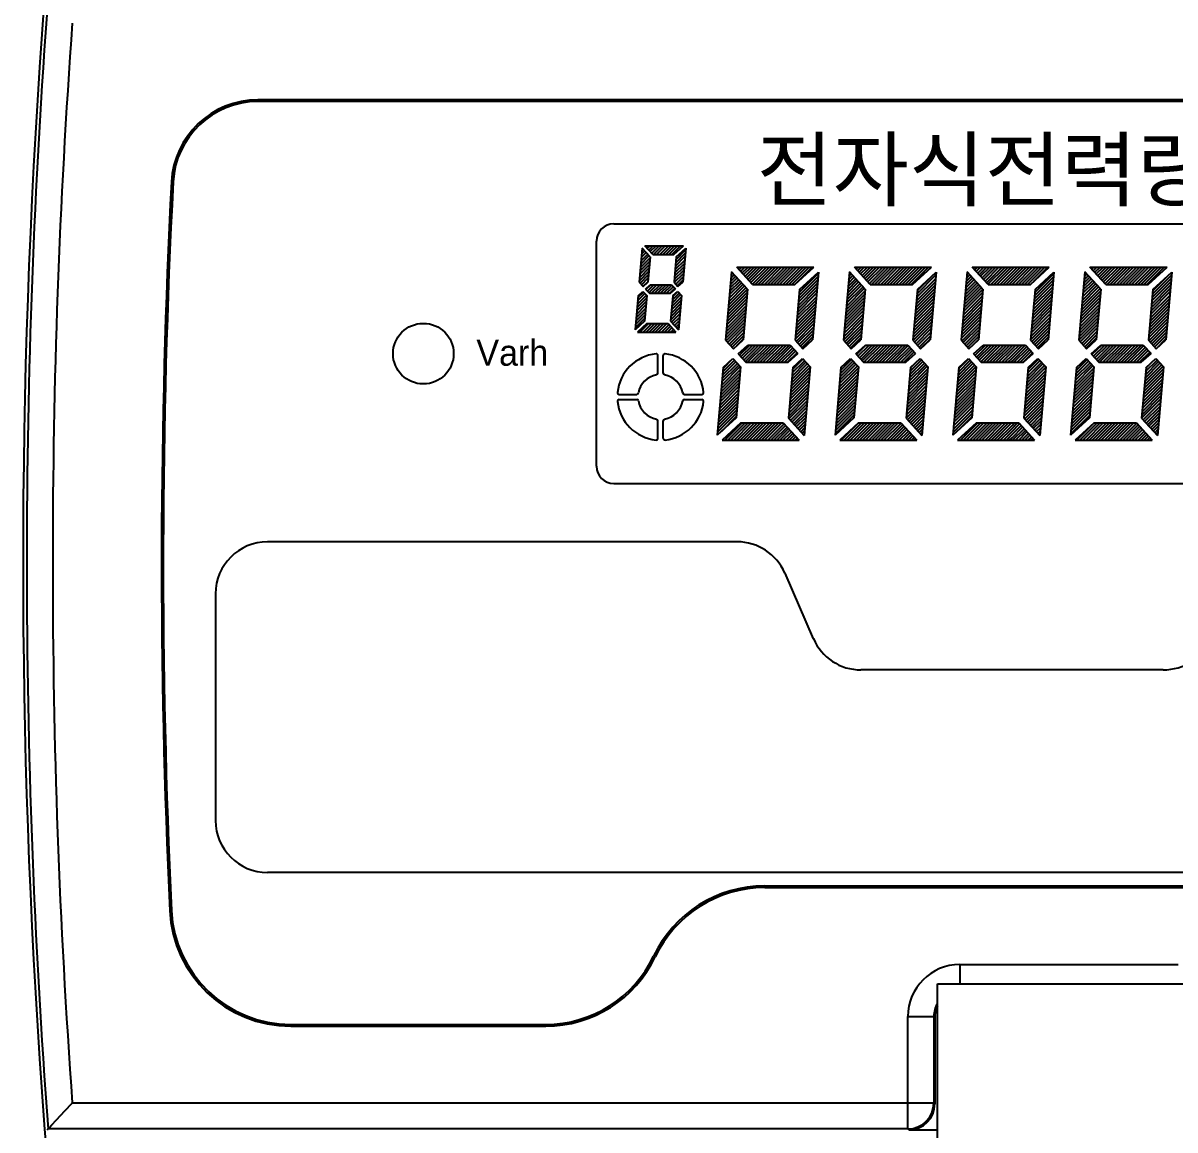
# Model space of a CAD drawing. Header units: millimetres. Extents: x 0 to 210250, y 0 to 148500.
# Drawn here: x 23672 to 28328, y 92053 to 96527 of the extents above; entities that cross this region are included whole.
import ezdxf

# ---------------------------------------------------------------- set-up
doc = ezdxf.new("R2010")
doc.units = ezdxf.units.MM
doc.header["$LTSCALE"] = 250
doc.header["$MEASUREMENT"] = 0
doc.layers.add('원격검침', color=3, linetype='Continuous')
doc.styles.add('울릉도M', font='')
doc.styles.get('울릉도M').set_extended_font_data('HY울릉도L')

msp = doc.modelspace()

# ---------------------------------------------------------------- linework, layer by layer
at = {"layer": '원격검침', "color": 3}
for p, q in [((30701.9, 96216.4), (24621.2, 96216.4)), ((30701.9, 96209.4), (24621.2, 96209.4)), ((26059.7, 95715.3), (29278.9, 95715.3)), ((25989.7, 94735.6), (25989.7, 95645.3)), ((26174.7, 95617.3), (26162.6, 95478.8)), ((26169, 95552.7), (26202.9, 95586.6)), ((26170.2, 95566.3), (26197, 95593)), ((26171.4, 95579.8), (26191, 95599.5)), ((26172.6, 95593.4), (26185.1, 95605.9)), ((26173.8, 95606.9), (26179.2, 95612.4)), ((26206.7, 95582.3), (26174.7, 95617.3)), ((26185, 95626.8), (26340.8, 95626.8)), ((26217.1, 95591.8), (26185, 95626.8)), ((26189.1, 95622.3), (26193.6, 95626.8)), ((26195, 95615.8), (26206, 95626.8)), ((26201, 95609.4), (26218.4, 95626.8)), ((26206.9, 95602.9), (26230.7, 95626.8)), ((26212.8, 95596.5), (26243.1, 95626.8)), ((26217.1, 95591.8), (26302.6, 95591.8)), ((26220.5, 95591.8), (26255.5, 95626.8)), ((26232.9, 95591.8), (26267.9, 95626.8)), ((26245.2, 95591.8), (26280.2, 95626.8)), ((26257.6, 95591.8), (26292.6, 95626.8)), ((26270, 95591.8), (26305, 95626.8)), ((26282.3, 95591.8), (26317.3, 95626.8)), ((26294.7, 95591.8), (26329.7, 95626.8)), ((26302.6, 95591.8), (26340.8, 95626.8)), ((26309.9, 95557.5), (26348.4, 95596)), ((26311.1, 95571.1), (26349.6, 95609.6)), ((26312, 95581.5), (26350.2, 95616.5)), ((26350.2, 95616.5), (26338.3, 95479.7)), ((26165.5, 95512), (26204, 95550.5)), ((26166.6, 95525.6), (26205.1, 95564.1)), ((26167.8, 95539.1), (26206.3, 95577.6)), ((26206.7, 95582.3), (26197.8, 95479.7)), ((26312, 95581.5), (26303.1, 95478.8)), ((26305.2, 95503.3), (26343.7, 95541.8)), ((26306.4, 95516.9), (26344.9, 95555.4)), ((26307.6, 95530.4), (26346.1, 95568.9)), ((26308.8, 95544), (26347.3, 95582.5)), ((26556.5, 95540.4), (26868, 95540.4)), ((26620.6, 95470.4), (26556.5, 95540.4)), ((26560.5, 95536), (26564.9, 95540.4)), ((26566.4, 95529.5), (26577.3, 95540.4)), ((26572.4, 95523), (26589.7, 95540.4)), ((26578.3, 95516.6), (26602.1, 95540.4)), ((26584.2, 95510.1), (26614.4, 95540.4)), ((26590.1, 95503.7), (26626.8, 95540.4)), ((26596, 95497.2), (26639.2, 95540.4)), ((26601.9, 95490.8), (26651.5, 95540.4)), ((26607.9, 95484.3), (26663.9, 95540.4)), ((26613.8, 95477.9), (26676.3, 95540.4)), ((26619.7, 95471.4), (26688.7, 95540.4)), ((26631, 95470.4), (26701, 95540.4)), ((26643.4, 95470.4), (26713.4, 95540.4)), ((26655.8, 95470.4), (26725.8, 95540.4)), ((26668.2, 95470.4), (26738.1, 95540.4)), ((26680.5, 95470.4), (26750.5, 95540.4)), ((26692.9, 95470.4), (26762.9, 95540.4)), ((26705.3, 95470.4), (26775.3, 95540.4)), ((26717.6, 95470.4), (26787.6, 95540.4)), ((26730, 95470.4), (26800, 95540.4)), ((26742.4, 95470.4), (26812.4, 95540.4)), ((26754.8, 95470.4), (26824.7, 95540.4)), ((26767.1, 95470.4), (26837.1, 95540.4)), ((26779.5, 95470.4), (26849.5, 95540.4)), ((26791.7, 95470.4), (26868, 95540.4)), ((26794.1, 95472.6), (26861.9, 95540.4)), ((27032.4, 95540.4), (27343.9, 95540.4)), ((27096.5, 95470.4), (27032.4, 95540.4)), ((27033.7, 95539), (27035.1, 95540.4)), ((27039.6, 95532.5), (27047.4, 95540.4)), ((27045.5, 95526.1), (27059.8, 95540.4)), ((27051.4, 95519.6), (27072.2, 95540.4)), ((27057.3, 95513.2), (27084.5, 95540.4)), ((27063.2, 95506.7), (27096.9, 95540.4)), ((27069.2, 95500.2), (27109.3, 95540.4)), ((27075.1, 95493.8), (27121.7, 95540.4)), ((27081, 95487.3), (27134, 95540.4)), ((27086.9, 95480.9), (27146.4, 95540.4)), ((27092.8, 95474.4), (27158.8, 95540.4)), ((27101.2, 95470.4), (27171.1, 95540.4)), ((27113.5, 95470.4), (27183.5, 95540.4)), ((27125.9, 95470.4), (27195.9, 95540.4)), ((27138.3, 95470.4), (27208.3, 95540.4)), ((27150.6, 95470.4), (27220.6, 95540.4)), ((27163, 95470.4), (27233, 95540.4)), ((27175.4, 95470.4), (27245.4, 95540.4)), ((27187.8, 95470.4), (27257.7, 95540.4)), ((27200.1, 95470.4), (27270.1, 95540.4)), ((27212.5, 95470.4), (27282.5, 95540.4)), ((27224.9, 95470.4), (27294.9, 95540.4)), ((27237.2, 95470.4), (27307.2, 95540.4)), ((27249.6, 95470.4), (27319.6, 95540.4)), ((27262, 95470.4), (27332, 95540.4)), ((27267.6, 95470.4), (27343.9, 95540.4)), ((27508.3, 95540.4), (27819.8, 95540.4)), ((27572.4, 95470.4), (27508.3, 95540.4)), ((27512.7, 95535.5), (27517.5, 95540.4)), ((27518.6, 95529.1), (27529.9, 95540.4)), ((27524.5, 95522.6), (27542.3, 95540.4)), ((27530.4, 95516.2), (27554.7, 95540.4)), ((27536.4, 95509.7), (27567, 95540.4)), ((27542.3, 95503.3), (27579.4, 95540.4)), ((27548.2, 95496.8), (27591.8, 95540.4)), ((27554.1, 95490.3), (27604.1, 95540.4)), ((27560, 95483.9), (27616.5, 95540.4)), ((27565.9, 95477.4), (27628.9, 95540.4)), ((27571.9, 95471), (27641.3, 95540.4)), ((27583.6, 95470.4), (27653.6, 95540.4)), ((27596, 95470.4), (27666, 95540.4)), ((27669.3, 95531.3), (27678.4, 95540.4)), ((27669.3, 95518.9), (27690.7, 95540.4)), ((27669.3, 95506.5), (27703.1, 95540.4)), ((27669.3, 95494.2), (27715.5, 95540.4)), ((27669.3, 95481.8), (27727.9, 95540.4)), ((27670.2, 95470.4), (27740.2, 95540.4)), ((27682.6, 95470.4), (27752.6, 95540.4)), ((27695, 95470.4), (27765, 95540.4)), ((27707.4, 95470.4), (27777.3, 95540.4)), ((27719.7, 95470.4), (27789.7, 95540.4)), ((27732.1, 95470.4), (27802.1, 95540.4)), ((27743.4, 95470.4), (27819.8, 95540.4)), ((27755.8, 95481.7), (27814.4, 95540.4)), ((27984.1, 95540.4), (28295.7, 95540.4)), ((28048.3, 95470.4), (27984.1, 95540.4)), ((27985.8, 95538.5), (27987.6, 95540.4)), ((27991.7, 95532.1), (28000, 95540.4)), ((27997.7, 95525.6), (28012.4, 95540.4)), ((28003.6, 95519.2), (28024.8, 95540.4)), ((28009.5, 95512.7), (28037.1, 95540.4)), ((28015.4, 95506.3), (28049.5, 95540.4)), ((28021.3, 95499.8), (28061.9, 95540.4)), ((28027.2, 95493.4), (28074.2, 95540.4)), ((28033.1, 95486.9), (28086.6, 95540.4)), ((28039.1, 95480.4), (28099, 95540.4)), ((28045, 95474), (28111.4, 95540.4)), ((28053.8, 95470.4), (28123.7, 95540.4)), ((28066.1, 95470.4), (28136.1, 95540.4)), ((28078.5, 95470.4), (28148.5, 95540.4)), ((28090.9, 95470.4), (28160.8, 95540.4)), ((28103.2, 95470.4), (28173.2, 95540.4)), ((28115.6, 95470.4), (28185.6, 95540.4)), ((28128, 95470.4), (28198, 95540.4)), ((28140.3, 95470.4), (28210.3, 95540.4)), ((28152.7, 95470.4), (28222.7, 95540.4)), ((28165.1, 95470.4), (28235.1, 95540.4)), ((28177.5, 95470.4), (28247.4, 95540.4)), ((28189.8, 95470.4), (28259.8, 95540.4)), ((28202.2, 95470.4), (28272.2, 95540.4)), ((28214.6, 95470.4), (28284.6, 95540.4)), ((28219.3, 95470.4), (28295.7, 95540.4)), ((26163.1, 95484.9), (26201.6, 95523.4)), ((26164.3, 95498.5), (26202.8, 95537)), ((26165.8, 95475.2), (26200.4, 95509.9)), ((26171.7, 95468.8), (26199.2, 95496.3)), ((26304, 95489.8), (26342.5, 95528.2)), ((26304.2, 95477.6), (26341.3, 95514.7)), ((26310.1, 95471.1), (26340.1, 95501.1)), ((26535.9, 95521.5), (26511.6, 95244.4)), ((26531.3, 95469.6), (26558.5, 95496.8)), ((26532.5, 95483.2), (26552.6, 95503.2)), ((26533.7, 95496.7), (26546.6, 95509.7)), ((26534.9, 95510.3), (26540.7, 95516.1)), ((26600, 95451.5), (26535.9, 95521.5)), ((26808.4, 95425.1), (26885.4, 95502.1)), ((26809.6, 95438.6), (26886.6, 95515.6)), ((26810.6, 95449.7), (26887, 95519.7)), ((26887, 95519.7), (26863, 95246.1)), ((27011.7, 95521.5), (26987.5, 95244.4)), ((27006.6, 95462.4), (27037.5, 95493.3)), ((27007.8, 95476), (27031.6, 95499.8)), ((27008.9, 95489.5), (27025.7, 95506.2)), ((27010.1, 95503.1), (27019.8, 95512.7)), ((27011.3, 95516.6), (27013.8, 95519.2)), ((27075.9, 95451.5), (27011.7, 95521.5)), ((27283.7, 95417.8), (27360.7, 95494.8)), ((27284.9, 95431.4), (27361.8, 95508.4)), ((27286, 95445), (27338.7, 95497.6)), ((27286.5, 95449.7), (27362.8, 95519.7)), ((27362.8, 95519.7), (27338.9, 95246.1)), ((27487.6, 95521.5), (27463.4, 95244.4)), ((27483, 95468.7), (27510.6, 95496.3)), ((27484.2, 95482.3), (27504.7, 95502.8)), ((27485.4, 95495.8), (27498.8, 95509.3)), ((27486.6, 95509.4), (27492.9, 95515.7)), ((27551.7, 95451.5), (27487.6, 95521.5)), ((27608.4, 95470.4), (27669.3, 95531.3)), ((27620.8, 95470.4), (27669.3, 95518.9)), ((27633.1, 95470.4), (27669.3, 95506.5)), ((27645.5, 95470.4), (27669.3, 95494.2)), ((27760.1, 95424.2), (27837.1, 95501.2)), ((27761.3, 95437.7), (27838.3, 95514.7)), ((27762.3, 95449.7), (27838.7, 95519.7)), ((27838.7, 95519.7), (27814.8, 95246.1)), ((27963.5, 95521.5), (27939.3, 95244.4)), ((27958.3, 95461.5), (27989.7, 95492.9)), ((27959.4, 95475.1), (27983.8, 95499.4)), ((27960.6, 95488.6), (27977.8, 95505.8)), ((27961.8, 95502.2), (27971.9, 95512.3)), ((27963, 95515.7), (27966, 95518.7)), ((28027.6, 95451.5), (27963.5, 95521.5)), ((28235.4, 95416.9), (28312.3, 95493.9)), ((28236.5, 95430.5), (28313.5, 95507.5)), ((28237.7, 95444.1), (28300.3, 95506.6)), ((28238.2, 95449.7), (28314.6, 95519.7)), ((28314.6, 95519.7), (28290.7, 95246.1)), ((26162.6, 95478.8), (26178.2, 95461.7)), ((26177.6, 95462.3), (26198, 95482.7)), ((26178.2, 95461.7), (26197.8, 95479.7)), ((26187.6, 95451.4), (26207.2, 95469.3)), ((26187.6, 95451.4), (26203.3, 95434.3)), ((26189.5, 95449.4), (26209.4, 95469.3)), ((26195.4, 95443), (26221.7, 95469.3)), ((26201.3, 95436.5), (26234.1, 95469.3)), ((26207.2, 95469.3), (26292.7, 95469.3)), ((26211.5, 95434.3), (26246.5, 95469.3)), ((26223.9, 95434.3), (26258.8, 95469.3)), ((26236.2, 95434.3), (26271.2, 95469.3)), ((26248.6, 95434.3), (26283.6, 95469.3)), ((26261, 95434.3), (26294.3, 95467.6)), ((26273.3, 95434.3), (26300.2, 95461.2)), ((26285.7, 95434.3), (26306.1, 95454.7)), ((26288.8, 95434.3), (26308.4, 95452.3)), ((26292.7, 95469.3), (26308.4, 95452.3)), ((26303.1, 95478.8), (26318.7, 95461.7)), ((26316, 95464.6), (26338.9, 95487.6)), ((26318.7, 95461.7), (26338.3, 95479.7)), ((26523, 95374.7), (26599.9, 95451.6)), ((26524.2, 95388.3), (26594, 95458)), ((26525.4, 95401.8), (26588, 95464.5)), ((26526.6, 95415.4), (26582.1, 95471)), ((26527.8, 95429), (26576.2, 95477.4)), ((26528.9, 95442.5), (26570.3, 95483.9)), ((26530.1, 95456.1), (26564.4, 95490.3)), ((26600, 95451.5), (26582, 95246.1)), ((26620.6, 95470.4), (26791.7, 95470.4)), ((26810.6, 95449.7), (26792.6, 95244.4)), ((26803.7, 95370.9), (26880.7, 95447.8)), ((26804.9, 95384.4), (26881.8, 95461.4)), ((26806, 95398), (26883, 95475)), ((26807.2, 95411.5), (26884.2, 95488.5)), ((26998.3, 95367.5), (27075.3, 95444.5)), ((26999.5, 95381.1), (27073, 95454.6)), ((27000.6, 95394.6), (27067.1, 95461.1)), ((27001.8, 95408.2), (27061.2, 95467.5)), ((27003, 95421.7), (27055.3, 95474)), ((27004.2, 95435.3), (27049.3, 95480.4)), ((27005.4, 95448.8), (27043.4, 95486.9)), ((27075.9, 95451.5), (27057.9, 95246.1)), ((27096.5, 95470.4), (27267.6, 95470.4)), ((27286.5, 95449.7), (27268.5, 95244.4)), ((27280.1, 95377.2), (27357.1, 95454.2)), ((27281.3, 95390.7), (27358.3, 95467.7)), ((27282.5, 95404.3), (27359.5, 95481.3)), ((27474.7, 95373.8), (27551.7, 95450.8)), ((27475.9, 95387.4), (27546.1, 95457.6)), ((27477.1, 95400.9), (27540.2, 95464.1)), ((27478.3, 95414.5), (27534.3, 95470.5)), ((27479.4, 95428.1), (27528.4, 95477)), ((27480.6, 95441.6), (27522.5, 95483.4)), ((27481.8, 95455.2), (27516.5, 95489.9)), ((27551.7, 95451.5), (27533.8, 95246.1)), ((27572.4, 95470.4), (27743.4, 95470.4)), ((27657.9, 95470.4), (27669.3, 95481.8)), ((27762.3, 95449.7), (27744.4, 95244.4)), ((27755.4, 95369.9), (27832.4, 95446.9)), ((27756.6, 95383.5), (27833.5, 95460.5)), ((27757.7, 95397.1), (27834.7, 95474)), ((27758.9, 95410.6), (27835.9, 95487.6)), ((27951.1, 95380.2), (28025.2, 95454.2)), ((27952.3, 95393.7), (28019.2, 95460.6)), ((27953.5, 95407.3), (28013.3, 95467.1)), ((27954.7, 95420.8), (28007.4, 95473.5)), ((27955.9, 95434.4), (28001.5, 95480)), ((27957.1, 95447.9), (27995.6, 95486.5)), ((28027.6, 95451.5), (28009.7, 95246.1)), ((28048.3, 95470.4), (28219.3, 95470.4)), ((28238.2, 95449.7), (28220.3, 95244.4)), ((28231.8, 95376.3), (28308.8, 95453.3)), ((28233, 95389.8), (28310, 95466.8)), ((28234.2, 95403.4), (28311.2, 95480.4)), ((26157.8, 95424), (26145.8, 95287.2)), ((26152.4, 95362.9), (26190.9, 95401.4)), ((26153.6, 95376.5), (26192.1, 95414.9)), ((26154.8, 95390), (26191.4, 95426.6)), ((26156, 95403.6), (26185.5, 95433.1)), ((26157.2, 95417.1), (26179.6, 95439.5)), ((26157.8, 95424), (26177.3, 95441.9)), ((26177.3, 95441.9), (26193, 95424.9)), ((26193, 95424.9), (26184, 95322.2)), ((26203.3, 95434.3), (26288.8, 95434.3)), ((26298.3, 95424), (26289.3, 95321.3)), ((26293.3, 95367.7), (26331.8, 95406.2)), ((26294.5, 95381.3), (26333, 95419.8)), ((26295.7, 95394.9), (26329.8, 95428.9)), ((26296.9, 95408.4), (26323.9, 95435.4)), ((26298.1, 95422), (26317.9, 95441.8)), ((26298.3, 95424), (26317.8, 95441.9)), ((26317.8, 95441.9), (26333.5, 95424.9)), ((26333.5, 95424.9), (26321.3, 95286.3)), ((26519.5, 95334.1), (26596.4, 95411)), ((26520.6, 95347.6), (26597.6, 95424.6)), ((26521.8, 95361.2), (26598.8, 95438.2)), ((26800.1, 95330.2), (26877.1, 95407.2)), ((26801.3, 95343.7), (26878.3, 95420.7)), ((26802.5, 95357.3), (26879.5, 95434.3)), ((26994.7, 95326.8), (27071.7, 95403.8)), ((26995.9, 95340.4), (27072.9, 95417.4)), ((26997.1, 95353.9), (27074.1, 95430.9)), ((27275.4, 95322.9), (27352.4, 95399.9)), ((27276.6, 95336.5), (27353.5, 95413.5)), ((27277.7, 95350.1), (27354.7, 95427)), ((27278.9, 95363.6), (27355.9, 95440.6)), ((27471.1, 95333.2), (27548.1, 95410.1)), ((27472.3, 95346.7), (27549.3, 95423.7)), ((27473.5, 95360.3), (27550.5, 95437.3)), ((27751.8, 95329.3), (27828.8, 95406.3)), ((27753, 95342.8), (27830, 95419.8)), ((27754.2, 95356.4), (27831.2, 95433.4)), ((27946.4, 95325.9), (28023.4, 95402.9)), ((27947.6, 95339.5), (28024.6, 95416.5)), ((27948.8, 95353), (28025.8, 95430)), ((27950, 95366.6), (28026.9, 95443.6)), ((28227.1, 95322), (28304, 95399)), ((28228.2, 95335.6), (28305.2, 95412.6)), ((28229.4, 95349.2), (28306.4, 95426.1)), ((28230.6, 95362.7), (28307.6, 95439.7)), ((26148.9, 95322.2), (26187.3, 95360.7)), ((26150, 95335.8), (26188.5, 95374.3)), ((26151.2, 95349.3), (26189.7, 95387.8)), ((26289.8, 95327.1), (26328.3, 95365.6)), ((26291, 95340.6), (26329.5, 95379.1)), ((26292.2, 95354.2), (26330.6, 95392.7)), ((26292.7, 95317.6), (26327.1, 95352)), ((26514.7, 95279.8), (26591.7, 95356.8)), ((26515.9, 95293.4), (26592.9, 95370.4)), ((26517.1, 95306.9), (26594.1, 95383.9)), ((26518.3, 95320.5), (26595.3, 95397.5)), ((26795.4, 95275.9), (26872.4, 95352.9)), ((26796.6, 95289.5), (26873.5, 95366.5)), ((26797.7, 95303.1), (26874.7, 95380)), ((26798.9, 95316.6), (26875.9, 95393.6)), ((26991.2, 95286.2), (27068.1, 95363.1)), ((26992.3, 95299.7), (27069.3, 95376.7)), ((26993.5, 95313.3), (27070.5, 95390.3)), ((27271.8, 95282.3), (27348.8, 95359.3)), ((27273, 95295.8), (27350, 95372.8)), ((27274.2, 95309.4), (27351.2, 95386.4)), ((27466.4, 95278.9), (27543.4, 95355.9)), ((27467.6, 95292.5), (27544.6, 95369.5)), ((27468.8, 95306), (27545.8, 95383)), ((27470, 95319.6), (27546.9, 95396.6)), ((27747.1, 95275), (27824, 95352)), ((27748.2, 95288.6), (27825.2, 95365.6)), ((27749.4, 95302.2), (27826.4, 95379.1)), ((27750.6, 95315.7), (27827.6, 95392.7)), ((27942.8, 95285.2), (28019.8, 95362.2)), ((27944, 95298.8), (28021, 95375.8)), ((27945.2, 95312.4), (28022.2, 95389.3)), ((28223.5, 95281.4), (28300.5, 95358.4)), ((28224.7, 95294.9), (28301.7, 95371.9)), ((28225.9, 95308.5), (28302.9, 95385.5)), ((26184, 95322.2), (26145.8, 95287.2)), ((26146.5, 95295.1), (26185, 95333.6)), ((26147.7, 95308.7), (26186.2, 95347.2)), ((26193.4, 95311.9), (26155.2, 95276.9)), ((26165.4, 95276.9), (26200.4, 95311.9)), ((26177.7, 95276.9), (26212.7, 95311.9)), ((26190.1, 95276.9), (26225.1, 95311.9)), ((26193.4, 95311.9), (26279, 95311.9)), ((26202.5, 95276.9), (26237.5, 95311.9)), ((26214.9, 95276.9), (26249.8, 95311.9)), ((26227.2, 95276.9), (26262.2, 95311.9)), ((26239.6, 95276.9), (26274.6, 95311.9)), ((26252, 95276.9), (26282.8, 95307.7)), ((26279, 95311.9), (26311, 95276.9)), ((26289.3, 95321.3), (26321.3, 95286.3)), ((26298.6, 95311.1), (26325.9, 95338.4)), ((26304.5, 95304.7), (26324.7, 95324.9)), ((26310.4, 95298.2), (26323.5, 95311.3)), ((26512.3, 95252.7), (26589.3, 95329.7)), ((26513.5, 95266.3), (26590.5, 95343.3)), ((26513.9, 95241.9), (26588.1, 95316.1)), ((26793, 95248.8), (26870, 95325.8)), ((26794.2, 95262.4), (26871.2, 95339.4)), ((26796.6, 95240), (26868.8, 95312.3)), ((26987.6, 95245.5), (27064.6, 95322.5)), ((26988.8, 95259), (27065.8, 95336)), ((26990, 95272.6), (27066.9, 95349.6)), ((26992.9, 95238.4), (27063.4, 95308.9)), ((27269.4, 95255.2), (27346.4, 95332.1)), ((27269.7, 95243), (27345.2, 95318.6)), ((27270.6, 95268.7), (27347.6, 95345.7)), ((27275.6, 95236.6), (27344.1, 95305)), ((27464, 95251.8), (27541, 95328.8)), ((27465.2, 95265.4), (27542.2, 95342.4)), ((27466, 95241.5), (27539.8, 95315.2)), ((27744.7, 95247.9), (27821.7, 95324.9)), ((27745.9, 95261.5), (27822.9, 95338.5)), ((27748.7, 95239.6), (27820.5, 95311.4)), ((27939.3, 95244.6), (28016.3, 95321.6)), ((27940.5, 95258.1), (28017.5, 95335.1)), ((27941.7, 95271.7), (28018.6, 95348.7)), ((27945.1, 95238), (28015.1, 95308)), ((28221.1, 95254.3), (28298.1, 95331.2)), ((28221.9, 95242.6), (28296.9, 95317.7)), ((28222.3, 95267.8), (28299.3, 95344.8)), ((26155.2, 95276.9), (26311, 95276.9)), ((26264.3, 95276.9), (26288.7, 95301.2)), ((26276.7, 95276.9), (26294.6, 95294.8)), ((26289.1, 95276.9), (26300.5, 95288.3)), ((26301.5, 95276.9), (26306.4, 95281.9)), ((26316.4, 95291.8), (26322.3, 95297.8)), ((26519.8, 95235.4), (26587, 95302.6)), ((26525.7, 95229), (26585.8, 95289)), ((26531.6, 95222.5), (26584.6, 95275.5)), ((26537.5, 95216.1), (26583.4, 95261.9)), ((26802.5, 95233.6), (26867.6, 95298.7)), ((26808.4, 95227.1), (26866.4, 95285.1)), ((26814.3, 95220.7), (26865.2, 95271.6)), ((26820.2, 95214.2), (26864.1, 95258)), ((26998.8, 95232), (27062.2, 95295.4)), ((27004.8, 95225.5), (27061, 95281.8)), ((27010.7, 95219.1), (27059.8, 95268.2)), ((27281.5, 95230.1), (27342.9, 95291.5)), ((27287.4, 95223.7), (27341.7, 95277.9)), ((27293.4, 95217.2), (27340.5, 95264.4)), ((27472, 95235), (27538.6, 95301.7)), ((27477.9, 95228.5), (27537.5, 95288.1)), ((27483.8, 95222.1), (27536.3, 95274.6)), ((27489.7, 95215.6), (27535.1, 95261)), ((27754.7, 95233.1), (27819.3, 95297.8)), ((27760.6, 95226.7), (27818.1, 95284.2)), ((27766.5, 95220.2), (27816.9, 95270.7)), ((27951, 95231.6), (28013.9, 95294.4)), ((27956.9, 95225.1), (28012.7, 95280.9)), ((27962.8, 95218.6), (28011.5, 95267.3)), ((28227.8, 95236.2), (28295.7, 95304.1)), ((28233.7, 95229.7), (28294.6, 95290.6)), ((28239.6, 95223.2), (28293.4, 95277)), ((28245.5, 95216.8), (28292.2, 95263.5)), ((26511.6, 95244.4), (26542.9, 95210.2)), ((26542.9, 95210.2), (26582, 95246.1)), ((26557.3, 95223.4), (26582.2, 95248.4)), ((26561.8, 95189.6), (26600.9, 95225.4)), ((26567.1, 95183.8), (26608.8, 95225.4)), ((26573, 95177.3), (26621.2, 95225.4)), ((26579, 95170.9), (26633.5, 95225.4)), ((26584.9, 95164.4), (26645.9, 95225.4)), ((26590.8, 95158), (26658.3, 95225.4)), ((26600.7, 95155.5), (26670.6, 95225.4)), ((26600.9, 95225.4), (26772, 95225.4)), ((26613, 95155.5), (26683, 95225.4)), ((26625.4, 95155.5), (26695.4, 95225.4)), ((26637.8, 95155.5), (26707.8, 95225.4)), ((26650.1, 95155.5), (26720.1, 95225.4)), ((26662.5, 95155.5), (26732.5, 95225.4)), ((26674.9, 95155.5), (26744.9, 95225.4)), ((26687.3, 95155.5), (26757.2, 95225.4)), ((26699.6, 95155.5), (26769.6, 95225.4)), ((26712, 95155.5), (26776.8, 95220.2)), ((26724.4, 95155.5), (26782.7, 95213.8)), ((26772, 95225.4), (26803.2, 95191.3)), ((26792.6, 95244.4), (26823.9, 95210.2)), ((26823.9, 95210.2), (26863, 95246.1)), ((26987.5, 95244.4), (27018.8, 95210.2)), ((27016.6, 95212.6), (27058.6, 95254.7)), ((27018.8, 95210.2), (27057.9, 95246.1)), ((27037.7, 95189.6), (27076.8, 95225.4)), ((27040.2, 95186.8), (27078.9, 95225.4)), ((27046.2, 95180.3), (27091.3, 95225.4)), ((27052.1, 95173.9), (27103.6, 95225.4)), ((27058, 95167.4), (27116, 95225.4)), ((27063.9, 95161), (27128.4, 95225.4)), ((27070.8, 95155.5), (27140.8, 95225.4)), ((27076.8, 95225.4), (27247.9, 95225.4)), ((27083.1, 95155.5), (27153.1, 95225.4)), ((27095.5, 95155.5), (27165.5, 95225.4)), ((27107.9, 95155.5), (27177.9, 95225.4)), ((27120.3, 95155.5), (27190.2, 95225.4)), ((27132.6, 95155.5), (27202.6, 95225.4)), ((27145, 95155.5), (27215, 95225.4)), ((27157.4, 95155.5), (27227.4, 95225.4)), ((27169.7, 95155.5), (27239.7, 95225.4)), ((27182.1, 95155.5), (27249.9, 95223.2)), ((27194.5, 95155.5), (27255.8, 95216.8)), ((27247.9, 95225.4), (27279.1, 95191.3)), ((27268.5, 95244.4), (27299.8, 95210.2)), ((27299.3, 95210.8), (27339.3, 95250.8)), ((27299.8, 95210.2), (27338.9, 95246.1)), ((27463.4, 95244.4), (27494.7, 95210.2)), ((27494.7, 95210.2), (27533.8, 95246.1)), ((27513.6, 95189.6), (27552.7, 95225.4)), ((27518.9, 95232.5), (27533.9, 95247.4)), ((27519.3, 95183.3), (27561.4, 95225.4)), ((27525.2, 95176.9), (27573.8, 95225.4)), ((27531.1, 95170.4), (27586.1, 95225.4)), ((27537, 95164), (27598.5, 95225.4)), ((27542.9, 95157.5), (27610.9, 95225.4)), ((27552.7, 95225.4), (27723.7, 95225.4)), ((27553.3, 95155.5), (27623.2, 95225.4)), ((27565.6, 95155.5), (27635.6, 95225.4)), ((27578, 95155.5), (27648, 95225.4)), ((27590.4, 95155.5), (27660.4, 95225.4)), ((27602.7, 95155.5), (27669.3, 95222)), ((27669.3, 95222), (27672.7, 95225.4)), ((27669.3, 95209.6), (27685.1, 95225.4)), ((27669.3, 95197.3), (27697.5, 95225.4)), ((27669.3, 95184.9), (27709.8, 95225.4)), ((27669.3, 95172.5), (27722.2, 95225.4)), ((27669.3, 95160.1), (27728.9, 95219.8)), ((27677, 95155.5), (27734.8, 95213.3)), ((27723.7, 95225.4), (27755, 95191.3)), ((27744.4, 95244.4), (27775.7, 95210.2)), ((27772.4, 95213.8), (27815.7, 95257.1)), ((27775.7, 95210.2), (27814.8, 95246.1)), ((27939.3, 95244.4), (27970.5, 95210.2)), ((27968.7, 95212.2), (28010.3, 95253.8)), ((27970.5, 95210.2), (28009.7, 95246.1)), ((27989.4, 95189.6), (28028.6, 95225.4)), ((27992.4, 95186.4), (28031.5, 95225.4)), ((27998.3, 95179.9), (28043.9, 95225.4)), ((28004.2, 95173.5), (28056.2, 95225.4)), ((28010.2, 95167), (28068.6, 95225.4)), ((28016.1, 95160.5), (28081, 95225.4)), ((28023.4, 95155.5), (28093.4, 95225.4)), ((28028.6, 95225.4), (28199.6, 95225.4)), ((28035.7, 95155.5), (28105.7, 95225.4)), ((28048.1, 95155.5), (28118.1, 95225.4)), ((28060.5, 95155.5), (28130.5, 95225.4)), ((28072.9, 95155.5), (28142.8, 95225.4)), ((28085.2, 95155.5), (28155.2, 95225.4)), ((28097.6, 95155.5), (28167.6, 95225.4)), ((28110, 95155.5), (28180, 95225.4)), ((28122.3, 95155.5), (28192.3, 95225.4)), ((28134.7, 95155.5), (28202, 95222.8)), ((28147.1, 95155.5), (28208, 95216.3)), ((28199.6, 95225.4), (28230.9, 95191.3)), ((28220.3, 95244.4), (28251.5, 95210.2)), ((28251.4, 95210.3), (28291, 95249.9)), ((28251.5, 95210.2), (28290.7, 95246.1)), ((26238.1, 95111.9), (26238.1, 95182.5)), ((26259.1, 95111.9), (26259.1, 95182.5)), ((26501.7, 95130.7), (26541.4, 95170.4)), ((26502, 95134.8), (26541.2, 95170.7)), ((26541.2, 95170.7), (26572.4, 95136.6)), ((26561.8, 95189.6), (26593.1, 95155.5)), ((26736.7, 95155.5), (26788.6, 95207.3)), ((26749.1, 95155.5), (26794.5, 95200.9)), ((26761.5, 95155.5), (26800.4, 95194.4)), ((26764.1, 95155.5), (26803.2, 95191.3)), ((26782.3, 95126.8), (26824.1, 95168.6)), ((26783, 95134.8), (26822.2, 95170.7)), ((26822.2, 95170.7), (26853.4, 95136.6)), ((26976.9, 95123.5), (27020.4, 95167)), ((26977.9, 95134.8), (27017, 95170.7)), ((27017, 95170.7), (27048.3, 95136.6)), ((27037.7, 95189.6), (27069, 95155.5)), ((27206.9, 95155.5), (27261.7, 95210.3)), ((27219.2, 95155.5), (27267.6, 95203.9)), ((27231.6, 95155.5), (27273.5, 95197.4)), ((27240, 95155.5), (27279.1, 95191.3)), ((27257.6, 95119.6), (27303.1, 95165.1)), ((27258.9, 95134.8), (27298, 95170.7)), ((27298, 95170.7), (27329.3, 95136.6)), ((27453.4, 95129.8), (27493.6, 95170)), ((27453.8, 95134.8), (27492.9, 95170.7)), ((27492.9, 95170.7), (27524.2, 95136.6)), ((27513.6, 95189.6), (27544.8, 95155.5)), ((27615.1, 95155.5), (27669.3, 95209.6)), ((27627.5, 95155.5), (27669.3, 95197.3)), ((27639.9, 95155.5), (27669.3, 95184.9)), ((27652.2, 95155.5), (27669.3, 95172.5)), ((27689.3, 95155.5), (27740.8, 95206.9)), ((27701.7, 95155.5), (27746.7, 95200.4)), ((27714.1, 95155.5), (27752.6, 95194)), ((27715.9, 95155.5), (27755, 95191.3)), ((27734, 95125.9), (27776.2, 95168.1)), ((27734.8, 95134.8), (27773.9, 95170.7)), ((27773.9, 95170.7), (27805.2, 95136.6)), ((27928.6, 95122.6), (27972.6, 95166.5)), ((27929.7, 95134.8), (27968.8, 95170.7)), ((27968.8, 95170.7), (28000.1, 95136.6)), ((27989.4, 95189.6), (28020.7, 95155.5)), ((28159.5, 95155.5), (28213.9, 95209.9)), ((28171.8, 95155.5), (28219.8, 95203.4)), ((28184.2, 95155.5), (28225.7, 95197)), ((28191.8, 95155.5), (28230.9, 95191.3)), ((28210.7, 95134.8), (28249.8, 95170.7)), ((28249.8, 95170.7), (28281.1, 95136.6)), ((26502, 95134.8), (26478.1, 94861.2)), ((26494.5, 95049.4), (26571.5, 95126.3)), ((26495.7, 95062.9), (26571, 95138.1)), ((26496.9, 95076.5), (26565.1, 95144.6)), ((26498.1, 95090), (26559.1, 95151.1)), ((26499.3, 95103.6), (26553.2, 95157.5)), ((26500.5, 95117.1), (26547.3, 95164)), ((26572.4, 95136.6), (26554.5, 94931.2)), ((26593.1, 95155.5), (26764.1, 95155.5)), ((26783, 95134.8), (26765.1, 94929.4)), ((26775.2, 95045.5), (26852.2, 95122.5)), ((26776.4, 95059), (26853.4, 95136)), ((26777.6, 95072.6), (26847.7, 95142.8)), ((26778.8, 95086.1), (26841.8, 95149.2)), ((26780, 95099.7), (26835.9, 95155.7)), ((26781.1, 95113.3), (26830, 95162.1)), ((26853.4, 95136.6), (26829.2, 94859.5)), ((26977.9, 95134.8), (26954, 94861.2)), ((26969.8, 95042.1), (27046.8, 95119.1)), ((26971, 95055.7), (27048, 95132.7)), ((26972.2, 95069.2), (27044.1, 95141.2)), ((26973.4, 95082.8), (27038.2, 95147.6)), ((26974.5, 95096.3), (27032.3, 95154.1)), ((26975.7, 95109.9), (27026.3, 95160.5)), ((27048.3, 95136.6), (27030.3, 94931.2)), ((27069, 95155.5), (27240, 95155.5)), ((27258.9, 95134.8), (27240.9, 94929.4)), ((27251.6, 95051.8), (27328.6, 95128.8)), ((27252.8, 95065.4), (27326.8, 95139.3)), ((27254, 95078.9), (27320.9, 95145.8)), ((27255.2, 95092.5), (27315, 95152.2)), ((27256.4, 95106), (27309, 95158.7)), ((27258.8, 95133.1), (27277.3, 95151.7)), ((27329.3, 95136.6), (27305.1, 94859.5)), ((27453.8, 95134.8), (27429.9, 94861.2)), ((27446.2, 95048.4), (27523.2, 95125.4)), ((27447.4, 95062), (27523.1, 95137.7)), ((27448.6, 95075.6), (27517.2, 95144.2)), ((27449.8, 95089.1), (27511.3, 95150.6)), ((27451, 95102.7), (27505.4, 95157.1)), ((27452.2, 95116.2), (27499.5, 95163.5)), ((27524.2, 95136.6), (27506.2, 94931.2)), ((27544.8, 95155.5), (27715.9, 95155.5)), ((27664.6, 95155.5), (27669.3, 95160.1)), ((27734.8, 95134.8), (27716.8, 94929.4)), ((27726.9, 95044.6), (27803.9, 95121.6)), ((27728.1, 95058.1), (27805.1, 95135.1)), ((27729.3, 95071.7), (27799.9, 95142.3)), ((27730.5, 95085.2), (27794, 95148.8)), ((27731.6, 95098.8), (27788.1, 95155.2)), ((27732.8, 95112.4), (27782.2, 95161.7)), ((27805.2, 95136.6), (27781, 94859.5)), ((27929.7, 95134.8), (27905.7, 94861.2)), ((27921.5, 95041.2), (27998.5, 95118.2)), ((27922.7, 95054.8), (27999.7, 95131.8)), ((27923.9, 95068.3), (27996.3, 95140.7)), ((27925, 95081.9), (27990.3, 95147.2)), ((27926.2, 95095.4), (27984.4, 95153.6)), ((27927.4, 95109), (27978.5, 95160.1)), ((28000.1, 95136.6), (27982.1, 94931.2)), ((28020.7, 95155.5), (28191.8, 95155.5)), ((28210.7, 95134.8), (28192.7, 94929.4)), ((28203.3, 95050.9), (28280.3, 95127.9)), ((28204.5, 95064.4), (28279, 95138.9)), ((28205.7, 95078), (28273, 95145.3)), ((28206.9, 95091.6), (28267.1, 95151.8)), ((28208.1, 95105.1), (28261.2, 95158.2)), ((28209.3, 95118.7), (28255.3, 95164.7)), ((28210.5, 95132.2), (28238.9, 95160.7)), ((28281.1, 95136.6), (28256.8, 94859.5)), ((26489.8, 94995.1), (26566.8, 95072.1)), ((26491, 95008.7), (26568, 95085.7)), ((26492.2, 95022.2), (26569.2, 95099.2)), ((26493.4, 95035.8), (26570.3, 95112.8)), ((26771.7, 95004.8), (26848.6, 95081.8)), ((26772.8, 95018.4), (26849.8, 95095.3)), ((26774, 95031.9), (26851, 95108.9)), ((26966.2, 95001.4), (27043.2, 95078.4)), ((26967.4, 95015), (27044.4, 95092)), ((26968.6, 95028.6), (27045.6, 95105.5)), ((27246.9, 94997.6), (27323.9, 95074.6)), ((27248.1, 95011.1), (27325.1, 95088.1)), ((27249.3, 95024.7), (27326.3, 95101.7)), ((27250.5, 95038.2), (27327.4, 95115.2)), ((27442.7, 95007.8), (27519.7, 95084.8)), ((27443.9, 95021.3), (27520.9, 95098.3)), ((27445.1, 95034.9), (27522, 95111.9)), ((27723.3, 95003.9), (27800.3, 95080.9)), ((27724.5, 95017.5), (27801.5, 95094.4)), ((27725.7, 95031), (27802.7, 95108)), ((27917.9, 95000.5), (27994.9, 95077.5)), ((27919.1, 95014.1), (27996.1, 95091.1)), ((27920.3, 95027.7), (27997.3, 95104.6)), ((28198.6, 94996.7), (28275.6, 95073.6)), ((28199.8, 95010.2), (28276.8, 95087.2)), ((28201, 95023.8), (28277.9, 95100.8)), ((28202.1, 95037.3), (28279.1, 95114.3)), ((26081.6, 95026), (26152.2, 95026)), ((26345, 95026), (26415.7, 95026)), ((26486.2, 94954.4), (26563.2, 95031.4)), ((26487.4, 94968), (26564.4, 95045)), ((26488.6, 94981.6), (26565.6, 95058.5)), ((26766.9, 94950.6), (26843.9, 95027.6)), ((26768.1, 94964.1), (26845.1, 95041.1)), ((26769.3, 94977.7), (26846.3, 95054.7)), ((26770.5, 94991.2), (26847.5, 95068.2)), ((26962.7, 94960.8), (27039.7, 95037.8)), ((26963.9, 94974.3), (27040.9, 95051.3)), ((26965.1, 94987.9), (27042, 95064.9)), ((27243.3, 94956.9), (27320.3, 95033.9)), ((27244.5, 94970.5), (27321.5, 95047.4)), ((27245.7, 94984), (27322.7, 95061)), ((27437.9, 94953.5), (27514.9, 95030.5)), ((27439.1, 94967.1), (27516.1, 95044.1)), ((27440.3, 94980.7), (27517.3, 95057.6)), ((27441.5, 94994.2), (27518.5, 95071.2)), ((27718.6, 94949.7), (27795.6, 95026.6)), ((27719.8, 94963.2), (27796.8, 95040.2)), ((27721, 94976.8), (27798, 95053.8)), ((27722.2, 94990.3), (27799.1, 95067.3)), ((27914.4, 94959.9), (27991.4, 95036.9)), ((27915.6, 94973.4), (27992.5, 95050.4)), ((27916.7, 94987), (27993.7, 95064)), ((28195, 94956), (28272, 95033)), ((28196.2, 94969.5), (28273.2, 95046.5)), ((28197.4, 94983.1), (28274.4, 95060.1)), ((26081.6, 95005), (26152.2, 95005)), ((26345, 95005), (26415.7, 95005)), ((26482.7, 94913.8), (26559.7, 94990.8)), ((26483.9, 94927.3), (26560.9, 95004.3)), ((26485.1, 94940.9), (26562, 95017.9)), ((26765.7, 94937), (26842.7, 95014)), ((26767.7, 94926.6), (26841.5, 95000.4)), ((26773.6, 94920.1), (26840.3, 94986.9)), ((26957.9, 94906.5), (27034.9, 94983.5)), ((26959.1, 94920.1), (27036.1, 94997.1)), ((26960.3, 94933.7), (27037.3, 95010.6)), ((26961.5, 94947.2), (27038.5, 95024.2)), ((27241, 94929.8), (27318, 95006.8)), ((27242.2, 94943.3), (27319.1, 95020.3)), ((27246.7, 94923.1), (27316.8, 94993.2)), ((27252.6, 94916.7), (27315.6, 94979.7)), ((27434.4, 94912.9), (27511.4, 94989.9)), ((27435.6, 94926.4), (27512.5, 95003.4)), ((27436.7, 94940), (27513.7, 95017)), ((27717.4, 94936.1), (27794.4, 95013.1)), ((27719.8, 94926.2), (27793.2, 94999.5)), ((27725.7, 94919.7), (27792, 94986)), ((27909.6, 94905.6), (27986.6, 94982.6)), ((27910.8, 94919.2), (27987.8, 94996.2)), ((27912, 94932.8), (27989, 95009.7)), ((27913.2, 94946.3), (27990.2, 95023.3)), ((28193, 94929.2), (28269.6, 95005.9)), ((28193.8, 94942.4), (28270.8, 95019.4)), ((28198.9, 94922.7), (28268.5, 94992.3)), ((28204.8, 94916.3), (28267.3, 94978.7)), ((26479.1, 94873.1), (26556.1, 94950.1)), ((26480.3, 94886.7), (26557.3, 94963.6)), ((26481.5, 94900.2), (26558.5, 94977.2)), ((26495.9, 94877.5), (26554.9, 94936.5)), ((26779.5, 94913.7), (26839.1, 94973.3)), ((26785.4, 94907.2), (26838, 94959.8)), ((26791.3, 94900.8), (26836.8, 94946.2)), ((26797.2, 94894.3), (26835.6, 94932.7)), ((26954.4, 94865.9), (27031.4, 94942.9)), ((26955.6, 94879.4), (27032.6, 94956.4)), ((26956.8, 94893), (27033.7, 94970)), ((27258.5, 94910.2), (27314.4, 94966.1)), ((27264.5, 94903.8), (27313.2, 94952.5)), ((27270.4, 94897.3), (27312, 94939)), ((27430.8, 94872.2), (27507.8, 94949.2)), ((27432, 94885.8), (27509, 94962.7)), ((27433.2, 94899.3), (27510.2, 94976.3)), ((27457.6, 94886.6), (27506.6, 94935.6)), ((27731.7, 94913.2), (27790.8, 94972.4)), ((27737.6, 94906.8), (27789.7, 94958.9)), ((27743.5, 94900.3), (27788.5, 94945.3)), ((27906.1, 94865), (27983.1, 94942)), ((27907.3, 94878.5), (27984.2, 94955.5)), ((27908.4, 94892.1), (27985.4, 94969.1)), ((28210.7, 94909.8), (28266.1, 94965.2)), ((28216.6, 94903.3), (28264.9, 94951.6)), ((28222.5, 94896.9), (28263.7, 94938.1)), ((26238.1, 94848.5), (26238.1, 94919.1)), ((26259.1, 94848.5), (26259.1, 94919.1)), ((26554.5, 94931.2), (26478.1, 94861.2)), ((26573.4, 94910.5), (26497, 94840.5)), ((26508.4, 94840.5), (26578.4, 94910.5)), ((26520.8, 94840.5), (26590.8, 94910.5)), ((26533.2, 94840.5), (26603.2, 94910.5)), ((26545.5, 94840.5), (26615.5, 94910.5)), ((26557.9, 94840.5), (26627.9, 94910.5)), ((26570.3, 94840.5), (26640.3, 94910.5)), ((26573.4, 94910.5), (26744.4, 94910.5)), ((26582.7, 94840.5), (26652.6, 94910.5)), ((26595, 94840.5), (26665, 94910.5)), ((26607.4, 94840.5), (26677.4, 94910.5)), ((26619.8, 94840.5), (26689.7, 94910.5)), ((26632.1, 94840.5), (26702.1, 94910.5)), ((26644.5, 94840.5), (26714.5, 94910.5)), ((26656.9, 94840.5), (26726.9, 94910.5)), ((26669.3, 94840.5), (26739.2, 94910.5)), ((26681.6, 94840.5), (26747.9, 94906.8)), ((26694, 94840.5), (26753.8, 94900.3)), ((26706.4, 94840.5), (26759.7, 94893.9)), ((26718.7, 94840.5), (26765.6, 94887.4)), ((26744.4, 94910.5), (26808.5, 94840.5)), ((26765.1, 94929.4), (26829.2, 94859.5)), ((26803.2, 94887.9), (26834.4, 94919.1)), ((26809.1, 94881.4), (26833.2, 94905.5)), ((26815, 94874.9), (26832, 94892)), ((27030.3, 94931.2), (26954, 94861.2)), ((27049.3, 94910.5), (26972.9, 94840.5)), ((26978.5, 94840.5), (27040.5, 94902.5)), ((26990.9, 94840.5), (27060.9, 94910.5)), ((27003.3, 94840.5), (27073.3, 94910.5)), ((27015.6, 94840.5), (27085.6, 94910.5)), ((27028, 94840.5), (27098, 94910.5)), ((27040.4, 94840.5), (27110.4, 94910.5)), ((27049.3, 94910.5), (27220.3, 94910.5)), ((27052.8, 94840.5), (27122.7, 94910.5)), ((27065.1, 94840.5), (27135.1, 94910.5)), ((27077.5, 94840.5), (27147.5, 94910.5)), ((27089.9, 94840.5), (27159.9, 94910.5)), ((27102.2, 94840.5), (27172.2, 94910.5)), ((27114.6, 94840.5), (27184.6, 94910.5)), ((27127, 94840.5), (27197, 94910.5)), ((27139.4, 94840.5), (27209.3, 94910.5)), ((27151.7, 94840.5), (27221, 94909.8)), ((27164.1, 94840.5), (27226.9, 94903.3)), ((27176.5, 94840.5), (27232.8, 94896.9)), ((27188.8, 94840.5), (27238.7, 94890.4)), ((27220.3, 94910.5), (27284.4, 94840.5)), ((27240.9, 94929.4), (27305.1, 94859.5)), ((27276.3, 94890.9), (27310.8, 94925.4)), ((27282.2, 94884.4), (27309.7, 94911.9)), ((27288.1, 94878), (27308.5, 94898.3)), ((27506.2, 94931.2), (27429.9, 94861.2)), ((27525.1, 94910.5), (27448.8, 94840.5)), ((27461, 94840.5), (27531, 94910.5)), ((27473.4, 94840.5), (27543.4, 94910.5)), ((27485.8, 94840.5), (27555.7, 94910.5)), ((27498.1, 94840.5), (27568.1, 94910.5)), ((27510.5, 94840.5), (27580.5, 94910.5)), ((27522.9, 94840.5), (27592.9, 94910.5)), ((27525.1, 94910.5), (27696.2, 94910.5)), ((27535.2, 94840.5), (27605.2, 94910.5)), ((27547.6, 94840.5), (27617.6, 94910.5)), ((27560, 94840.5), (27630, 94910.5)), ((27572.4, 94840.5), (27642.3, 94910.5)), ((27584.7, 94840.5), (27654.7, 94910.5)), ((27597.1, 94840.5), (27667.1, 94910.5)), ((27609.5, 94840.5), (27669.3, 94900.3)), ((27621.8, 94840.5), (27669.3, 94888)), ((27669.3, 94900.3), (27679.5, 94910.5)), ((27669.3, 94888), (27691.8, 94910.5)), ((27669.3, 94875.6), (27700, 94906.3)), ((27669.3, 94863.2), (27705.9, 94899.9)), ((27669.3, 94850.9), (27711.9, 94893.4)), ((27671.3, 94840.5), (27717.8, 94887)), ((27696.2, 94910.5), (27760.3, 94840.5)), ((27716.8, 94929.4), (27781, 94859.5)), ((27749.4, 94893.9), (27787.3, 94931.7)), ((27755.3, 94887.4), (27786.1, 94918.2)), ((27761.2, 94881), (27784.9, 94904.6)), ((27767.2, 94874.5), (27783.7, 94891.1)), ((27982.1, 94931.2), (27905.7, 94861.2)), ((28001, 94910.5), (27924.6, 94840.5)), ((27931.1, 94840.5), (28001.1, 94910.5)), ((27943.5, 94840.5), (28013.5, 94910.5)), ((27955.9, 94840.5), (28025.9, 94910.5)), ((27968.2, 94840.5), (28038.2, 94910.5)), ((27980.6, 94840.5), (28050.6, 94910.5)), ((27993, 94840.5), (28063, 94910.5)), ((28001, 94910.5), (28172.1, 94910.5)), ((28005.4, 94840.5), (28075.3, 94910.5)), ((28017.7, 94840.5), (28087.7, 94910.5)), ((28030.1, 94840.5), (28100.1, 94910.5)), ((28042.5, 94840.5), (28112.5, 94910.5)), ((28054.8, 94840.5), (28124.8, 94910.5)), ((28067.2, 94840.5), (28137.2, 94910.5)), ((28079.6, 94840.5), (28149.6, 94910.5)), ((28092, 94840.5), (28161.9, 94910.5)), ((28104.3, 94840.5), (28173.1, 94909.4)), ((28116.7, 94840.5), (28179.1, 94902.9)), ((28129.1, 94840.5), (28185, 94896.4)), ((28141.4, 94840.5), (28190.9, 94890)), ((28172.1, 94910.5), (28236.2, 94840.5)), ((28192.7, 94929.4), (28256.8, 94859.5)), ((28228.4, 94890.4), (28262.5, 94924.5)), ((28234.4, 94884), (28261.3, 94911)), ((28240.3, 94877.5), (28260.2, 94897.4)), ((26497, 94840.5), (26808.5, 94840.5)), ((26731.1, 94840.5), (26771.5, 94881)), ((26743.5, 94840.5), (26777.4, 94874.5)), ((26755.9, 94840.5), (26783.4, 94868)), ((26768.2, 94840.5), (26789.3, 94861.6)), ((26780.6, 94840.5), (26795.2, 94855.1)), ((26793, 94840.5), (26801.1, 94848.7)), ((26805.3, 94840.5), (26807, 94842.2)), ((26820.9, 94868.5), (26830.8, 94878.4)), ((26826.8, 94862), (26829.7, 94864.9)), ((26972.9, 94840.5), (27284.4, 94840.5)), ((27201.2, 94840.5), (27244.6, 94884)), ((27213.6, 94840.5), (27250.6, 94877.5)), ((27226, 94840.5), (27256.5, 94871.1)), ((27238.3, 94840.5), (27262.4, 94864.6)), ((27250.7, 94840.5), (27268.3, 94858.1)), ((27263.1, 94840.5), (27274.2, 94851.7)), ((27275.4, 94840.5), (27280.1, 94845.2)), ((27294, 94871.5), (27307.3, 94884.7)), ((27299.9, 94865), (27306.1, 94871.2)), ((27448.8, 94840.5), (27760.3, 94840.5)), ((27634.2, 94840.5), (27669.3, 94875.6)), ((27646.6, 94840.5), (27669.3, 94863.2)), ((27659, 94840.5), (27669.3, 94850.9)), ((27683.7, 94840.5), (27723.7, 94880.5)), ((27696.1, 94840.5), (27729.6, 94874.1)), ((27708.4, 94840.5), (27735.5, 94867.6)), ((27720.8, 94840.5), (27741.4, 94861.2)), ((27733.2, 94840.5), (27747.3, 94854.7)), ((27745.6, 94840.5), (27753.3, 94848.2)), ((27757.9, 94840.5), (27759.2, 94841.8)), ((27773.1, 94868.1), (27782.5, 94877.5)), ((27779, 94861.6), (27781.3, 94864)), ((27924.6, 94840.5), (28236.2, 94840.5)), ((28153.8, 94840.5), (28196.8, 94883.5)), ((28166.2, 94840.5), (28202.7, 94877.1)), ((28178.6, 94840.5), (28208.6, 94870.6)), ((28190.9, 94840.5), (28214.6, 94864.2)), ((28203.3, 94840.5), (28220.5, 94857.7)), ((28215.7, 94840.5), (28226.4, 94851.3)), ((28228, 94840.5), (28232.3, 94844.8)), ((28246.2, 94871.1), (28259, 94883.8)), ((28252.1, 94864.6), (28257.8, 94870.3)), ((26059.7, 94665.6), (29278.9, 94665.6)), ((26558.2, 94430.1), (24660, 94430.1)), ((26750.7, 94303.8), (26866.1, 94038.4)), ((24450.1, 94220.1), (24450.1, 93303.4)), ((28279.9, 93912.2), (27058.7, 93912.2)), ((30678.5, 93093.4), (24660, 93093.4)), ((26669.5, 93039.2), (28653.6, 93039.2)), ((26669.5, 93032.2), (28653.6, 93032.2)), ((27458.1, 92721.3), (28340.9, 92721.3)), ((27458.1, 92721.3), (27458.1, 92643.8)), ((27367.6, 92643.8), (28627.3, 92643.8)), ((27367.6, 92000), (27367.6, 92643.8)), ((27248.2, 92162), (27248.2, 92511.3)), ((27248.2, 92511.3), (27353.1, 92511.3)), ((27353.1, 92511.3), (27353.1, 92162)), ((27357.1, 92507.4), (27353.1, 92511.3)), ((24754.4, 92479.4), (25784.3, 92479.4)), ((24754.4, 92472.4), (25784.3, 92472.4)), ((27357.1, 92507.4), (27357.1, 92158)), ((23840.7, 92129.5), (23870.6, 92161.6)), ((23870.6, 92161.6), (23870.9, 92162)), ((23870.9, 92162), (27248.2, 92162)), ((27248.2, 92162), (27353.1, 92162)), ((27248.2, 92057), (27248.2, 92162)), ((27353.1, 92162), (27357.1, 92158)), ((23787.1, 92071.8), (23807.4, 92093.6)), ((23807.4, 92093.6), (23840.7, 92129.5)), ((23773.5, 92057), (23769.2, 92052.5)), ((23773.5, 92057), (23777.3, 92061.1)), ((27248.2, 92057), (23773.5, 92057)), ((23777.3, 92061.1), (23787.1, 92071.8)), ((27252.2, 92053.1), (27248.2, 92057)), ((27252.2, 92053.1), (27367.6, 92053.1))]:
    msp.add_line(p, q, dxfattribs=at)
msp.add_circle((25289.9, 95190.5), 122.5, dxfattribs=at)
for centre, radius, start, end in [((53904.5, 94344.4), 30232.6, 171.88762, 188.11238), ((53904.5, 94344.4), 30232.6, 171.88763, 188.11237), ((53904.5, 94344.4), 30217.8, 175.65881, 184.34119), ((53904.5, 94344.4), 30112.8, 175.84393, 184.15607), ((24621.2, 95866.5), 349.9, 90, 177.0245), ((24621.2, 95866.5), 342.9, 90, 177.0245), ((53904.5, 94344.4), 29672.7, 177.02448, 182.71466), ((53904.5, 94344.4), 29665.8, 177.02448, 182.71466), ((26059.7, 95645.3), 70, 90, 180), ((26248.6, 95015.5), 175, 95.9792, 174.0208), ((26231.1, 95182.5), 7, 0, 95.9792), ((26266.1, 95182.5), 7, 84.0208, 180), ((26248.6, 95015.5), 175, 5.9792, 84.0208), ((26248.6, 95015.5), 91, 100.2866, 169.7134), ((26231.1, 95111.9), 7, 280.2866, 0), ((26266.1, 95111.9), 7, 180, 259.7134), ((26248.6, 95015.5), 91, 10.2866, 79.7134), ((26081.6, 95033), 7, 174.0208, 270), ((26152.2, 95033), 7, 270, 349.7134), ((26345, 95033), 7, 190.2866, 270), ((26415.7, 95033), 7, 270, 5.9792), ((26081.6, 94998), 7, 90, 185.9792), ((26248.6, 95015.5), 175, 185.9792, 264.0208), ((26152.2, 94998), 7, 10.2866, 90), ((26248.6, 95015.5), 91, 190.2866, 259.7134), ((26248.6, 95015.5), 91, 280.2866, 349.7134), ((26248.6, 95015.5), 175, 275.9792, 354.0208), ((26345, 94998), 7, 90, 169.7134), ((26415.7, 94998), 7, 354.0208, 90), ((26231.1, 94919.1), 7, 0, 79.7134), ((26266.1, 94919.1), 7, 100.2866, 180), ((26231.1, 94848.5), 7, 264.0208, 0), ((26266.1, 94848.5), 7, 180, 275.9792), ((26059.7, 94735.6), 70, 180, 270), ((24660, 94220.1), 209.9, 90, 180), ((26558.2, 94220.1), 209.9, 23.4986, 90), ((27058.7, 94122.2), 209.9, 203.4986, 270), ((28279.9, 94122.2), 209.9, 270, 336.5014), ((24660, 93303.4), 209.9, 180, 270), ((26669.5, 92542.3), 496.9, 90, 154.6231), ((26669.5, 92542.3), 489.9, 90, 154.6231), ((24754.4, 92962.2), 489.9, 182.7147, 270), ((24754.4, 92962.2), 482.9, 182.7147, 270), ((25784.3, 92962.2), 482.9, 270, 334.6231), ((25784.3, 92962.2), 489.9, 270, 334.6231), ((27248.2, 92162), 105, 270.0053, 0)]:
    msp.add_arc(centre, radius, start, end, dxfattribs=at)
for centre, major_axis, ratio, start_param, end_param in [((27458.1, 92511.3), (148.5, -148.5), 0.999924, 2.356233, 3.926953), ((27458.1, 92511.3), (74.2, -74.2), 0.999772, 3.395525, 3.926953), ((27462.1, 92507.3), (74.2, -74.2), 0.999924, 3.475935, 3.926953), ((27252.1, 92158), (74.2, -74.2), 0.999924, 5.497825, 7.068545)]:
    msp.add_ellipse(centre, major_axis=major_axis, ratio=ratio, start_param=start_param, end_param=end_param, dxfattribs=at)

# ---------------------------------------------------------------- texts
at = {"layer": '원격검침', "color": 3, "style": '울릉도M'}
for s, height, p in [('전자식전력량계', 244.94, (26637.5, 95812.2)), ('Varh', 104.97, (25504.3, 95141.7))]:
    msp.add_text(s, height=height, dxfattribs=at).set_placement(p)

doc.saveas('drawing.dxf')
